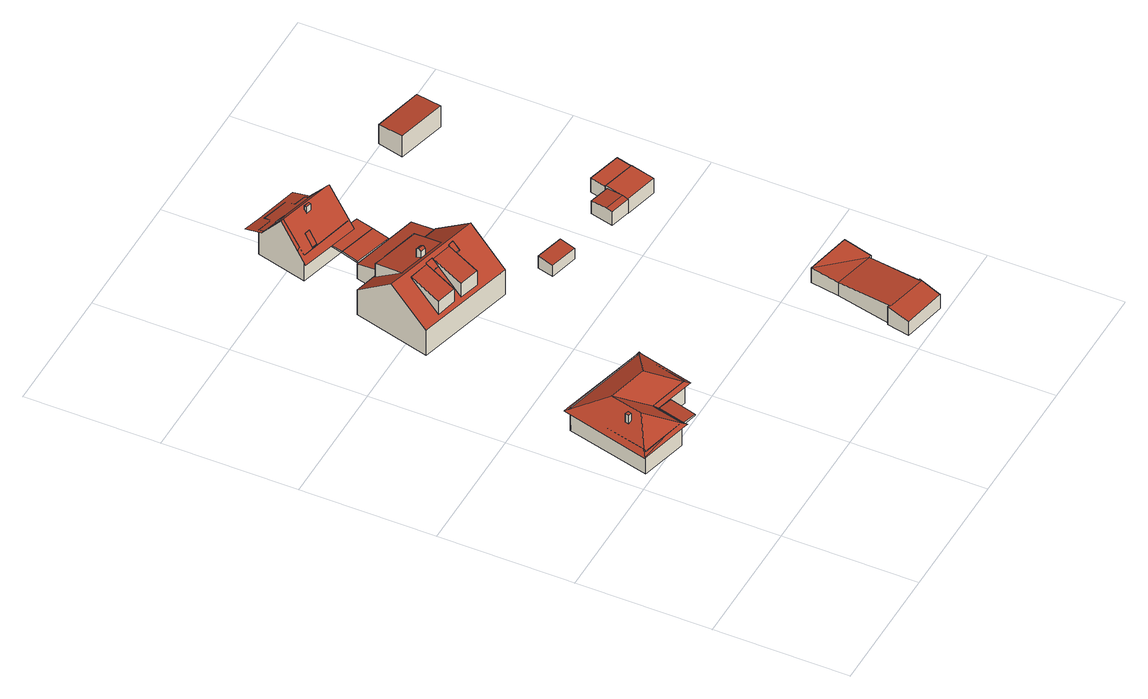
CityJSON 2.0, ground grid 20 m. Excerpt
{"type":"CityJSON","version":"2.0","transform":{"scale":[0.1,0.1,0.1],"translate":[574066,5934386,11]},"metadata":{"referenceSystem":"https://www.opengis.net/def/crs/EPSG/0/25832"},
"CityObjects":{
"building1":{"type":"Building","attributes":{"Grundfläche 2D":"142.648136","Grundhöhe NN":"12.580"},"children":["building1-1","building1-2"],"geometry":[{"type":"Solid","lod":"3","boundaries":[[[[0,1,2,3,4,5]],[[3,2,1,6,7,8,9,10]],[[11,12,13,10,9,8]],[[14,13,12,11,15,16]],[[13,14,16,17,18,19,10]],[[3,10,19,18,5,4]],[[20,21,22,23,24,25]],[[26,12,9,20,25,27]],[[28,29,14,26,27,30]],[[29,28,31,19,32]],[[33,34,4,35,19,31,36]],[[24,23,2,34,33]],[[36,31,28,30,27,25,24,33]],[[1,0,6]],[[6,0,2,23]],[[8,7,6,23,22,21,20,9]],[[8,9,12,11]],[[14,15,11,12,26]],[[15,17,16]],[[15,29,17]],[[14,29,15]],[[18,17,29,32,19]],[[18,19,35,4,5]],[[5,4,34,2,0]]]],"semantics":{"surfaces":[{"type":"RoofSurface"},{"type":"WallSurface"},{"type":"GroundSurface"}],"values":[[0,0,0,0,0,0,1,1,1,1,1,1,2,0,0,0,0,0,0,0,0,0,0,0]]}}]},
"building1-1":{"type":"BuildingInstallation","parents":["building1"],"geometry":[{"type":"MultiSurface","lod":"3","boundaries":[[[37,38,39,40]],[[41,42,40,39]],[[37,40,42,43]],[[43,44,38,37]],[[39,38,44,41]]],"semantics":{"surfaces":[{"type":"RoofSurface"},{"type":"WallSurface"}],"values":[0,1,1,1,1]}}]},
"building1-2":{"type":"BuildingInstallation","parents":["building1"],"geometry":[{"type":"MultiSurface","lod":"3","boundaries":[[[45,46,47,48,49]],[[49,50,51,46,45]],[[46,51,52,47]],[[53,48,47,52]],[[49,48,53,50]],[[50,53,52,51]]],"semantics":{"surfaces":[{"type":"RoofSurface"},{"type":"WallSurface"},{"type":"OuterCeilingSurface"}],"values":[0,1,1,1,1,2]}}]},
"building2":{"type":"Building","attributes":{"Grundfläche 2D":"185.410852","Grundhöhe NN":"12.518"},"children":["building2-1","building2-2","building2-3"],"geometry":[{"type":"MultiSurface","lod":"3","boundaries":[[[54,55,56,57]],[[58,59,60,61]],[[62,63,64,65,66,67,68],[69,70,71,72,73]],[[74,75,76,77,78],[54,57,79,80],[81,82,83,84]],[[85,76,75,74,86,87],[68,67,88,89,90,91,62]],[[56,79,57]],[[80,55,54]],[[56,55,80,79]],[[59,58,82,81]],[[60,59,81,84]],[[61,60,84,83]],[[82,58,61,83]],[[67,66,88]],[[91,63,62]],[[89,88,66,65,64,63,91,90]],[[77,76,85,92,93]],[[78,77,93,94]],[[86,74,78,94,95]],[[92,85,87,86,95]],[[95,94,93,92]]],"semantics":{"surfaces":[{"type":"RoofSurface"},{"type":"WallSurface"},{"type":"GroundSurface"}],"values":[0,0,0,0,0,1,1,1,1,1,1,1,1,1,1,1,1,1,1,2]}}]},
"building2-1":{"type":"BuildingInstallation","parents":["building2"],"geometry":[{"type":"MultiSurface","lod":"3","boundaries":[[[96,97,98,99]],[[100,101,99,98]],[[96,99,101,102]],[[102,103,97,96]],[[98,97,103,100]]],"semantics":{"surfaces":[{"type":"RoofSurface"},{"type":"WallSurface"}],"values":[0,1,1,1,1]}}]},
"building2-2":{"type":"BuildingInstallation","parents":["building2"],"geometry":[{"type":"MultiSurface","lod":"3","boundaries":[[[104,105,106,107]],[[108,104,107,109]],[[71,109,107,106,73,72]],[[108,109,71,70]],[[69,105,104,108,70]],[[106,105,69,73]]],"semantics":{"surfaces":[{"type":"RoofSurface"},{"type":"WallSurface"}],"values":[0,0,1,1,1,1]}}]},
"building2-3":{"type":"BuildingInstallation","parents":["building2"],"geometry":[{"type":"MultiSurface","lod":"3","boundaries":[[[110,111,112,113]],[[114,115,113,112]],[[110,113,115,116]],[[116,117,111,110]],[[112,111,117,114]]],"semantics":{"surfaces":[{"type":"RoofSurface"},{"type":"WallSurface"}],"values":[0,1,1,1,1]}}]},
"building3":{"type":"Building","attributes":{"Grundfläche 2D":"45.133676","Grundhöhe NN":"12.856"},"children":["building3-1"],"geometry":[{"type":"Solid","lod":"3","boundaries":[[[[118,119,120,121]],[[119,118,122,123]],[[120,119,123,124]],[[121,120,124,125]],[[118,121,125,122]],[[123,122,125,124]]]],"semantics":{"surfaces":[{"type":"RoofSurface"},{"type":"WallSurface"},{"type":"GroundSurface"}],"values":[[0,1,1,1,1,2]]}}]},
"building3-1":{"type":"BuildingInstallation","parents":["building3"],"geometry":[{"type":"MultiSurface","lod":"3","boundaries":[[[126,127,128,129]],[[130,131,129,128]],[[131,132,126,129]],[[132,133,127,126]],[[133,130,128,127]],[[133,132,131,130]]],"semantics":{"surfaces":[{"type":"RoofSurface"},{"type":"WallSurface"},{"type":"OuterCeilingSurface"}],"values":[0,1,1,1,1,2]}}]},
"building4":{"type":"Building","attributes":{"Grundfläche 2D":"72.346793","Grundhöhe NN":"12.808"},"children":["building4-1","building4-2","building4-3","building4-4"],"geometry":[{"type":"Solid","lod":"3","boundaries":[[[[134,135,136,137,138,139,140]],[[141,142,135,134,140,139,143,144,145]],[[142,141,145,144,143,146,147]],[[148,149,150,151]],[[152,148,151,153]],[[154,155,152,153,156]],[[157,154,156,158]],[[159,157,158,160]],[[161,144,162,140,159,160,163]],[[164,165,161,163,166,167]],[[168,134,169,141,165,164,167,166,150,149]],[[151,150,166,163,160,158,156,153]],[[139,140,162,144,143]],[[141,142,147,146,143,144,161,165]],[[142,141,169,134,135]],[[154,157,159,140,139,138,137,136,135,134,168,149,148,152,155]]]],"semantics":{"surfaces":[{"type":"RoofSurface"},{"type":"WallSurface"},{"type":"GroundSurface"}],"values":[[0,0,0,1,1,1,1,1,1,1,1,2,0,0,0,0]]}}]},
"building4-1":{"type":"BuildingInstallation","parents":["building4"],"geometry":[{"type":"MultiSurface","lod":"3","boundaries":[[[170,171,172,173]],[[173,172,174,175]],[[175,176,170,173]],[[171,170,176,177]],[[172,171,177,174]]],"semantics":{"surfaces":[{"type":"RoofSurface"},{"type":"WallSurface"}],"values":[0,1,1,1,1]}}]},
"building4-2":{"type":"BuildingInstallation","parents":["building4"],"geometry":[{"type":"MultiSurface","lod":"3","boundaries":[[[178,179,180,181]],[[181,180,182,183]],[[178,181,183,184]],[[179,178,184,185]],[[180,179,185,182]]],"semantics":{"surfaces":[{"type":"RoofSurface"},{"type":"WallSurface"}],"values":[0,1,1,1,1]}}]},
"building4-3":{"type":"BuildingInstallation","parents":["building4"],"geometry":[{"type":"MultiSurface","lod":"3","boundaries":[[[186,187,188,189]],[[189,188,190,191]],[[186,189,191,192]],[[187,186,192,193]],[[188,187,193,190]]],"semantics":{"surfaces":[{"type":"RoofSurface"},{"type":"WallSurface"}],"values":[0,1,1,1,1]}}]},
"building4-4":{"type":"BuildingInstallation","parents":["building4"],"geometry":[{"type":"MultiSurface","lod":"3","boundaries":[[[194,195,164,196,128,127,197]],[[198,130,128,196]],[[130,133,127,128]],[[133,199,197,127]],[[199,200,201,195,194,197]],[[201,167,164,195]],[[167,198,196,164]],[[200,199,133,130,198,167,201]]],"semantics":{"surfaces":[{"type":"RoofSurface"},{"type":"WallSurface"},{"type":"OuterCeilingSurface"}],"values":[0,1,1,1,1,1,1,2]}}]},
"building5":{"type":"Building","attributes":{"Grundfläche 2D":"10.843126","Grundhöhe NN":"12.360"},"geometry":[{"type":"Solid","lod":"3","boundaries":[[[[202,203,204,205]],[[206,207,205,204]],[[207,208,202,205]],[[208,209,203,202]],[[209,206,204,203]],[[209,208,207,206]]]],"semantics":{"surfaces":[{"type":"RoofSurface"},{"type":"WallSurface"},{"type":"GroundSurface"}],"values":[[0,1,1,1,1,2]]}}]},
"building6":{"type":"Building","attributes":{"Grundfläche 2D":"106.328585","Grundhöhe NN":"11.276"},"geometry":[{"type":"Solid","lod":"3","boundaries":[[[[210,211,212]],[[213,210,212,214]],[[215,216,217,218,219,220,221,222,223,224]],[[216,215,224,223,222,212,211,217]],[[212,225,226,214]],[[213,214,226,227]],[[210,213,227,228]],[[211,210,228,229]],[[217,230,231,218]],[[219,218,231,232]],[[220,219,232,233]],[[221,220,233,234]],[[221,234,235,222]],[[217,211,229,230]],[[222,235,225,212]],[[226,225,235,234,233,232,231,230,229,228,227]]]],"semantics":{"surfaces":[{"type":"RoofSurface"},{"type":"WallSurface"},{"type":"GroundSurface"}],"values":[[0,0,0,0,1,1,1,1,1,1,1,1,1,1,1,2]]}}]},
"building7":{"type":"Building","attributes":{"Grundfläche 2D":"11.539554","Grundhöhe NN":"12.189"},"geometry":[{"type":"Solid","lod":"3","boundaries":[[[[236,237,238,239]],[[240,236,239,241]],[[241,239,238,242,243]],[[240,241,243,244]],[[237,236,240,244,245]],[[238,237,245,242]],[[243,242,245,244]]]],"semantics":{"surfaces":[{"type":"RoofSurface"},{"type":"WallSurface"},{"type":"GroundSurface"}],"values":[[0,0,1,1,1,1,2]]}}]},
"building8":{"type":"Building","attributes":{"Grundfläche 2D":"20.101524","Grundhöhe NN":"12.121"},"geometry":[{"type":"Solid","lod":"3","boundaries":[[[[246,247,248,249,250]],[[251,249,248,247,252,253]],[[250,249,251,254]],[[246,250,254,255]],[[247,246,255,252]],[[251,253,252,255,254]]]],"semantics":{"surfaces":[{"type":"RoofSurface"},{"type":"WallSurface"},{"type":"GroundSurface"}],"values":[[0,1,1,1,1,2]]}}]},
"building9":{"type":"Building","attributes":{"Grundfläche 2D":"12.720552","Grundhöhe NN":"12.128"},"geometry":[{"type":"Solid","lod":"3","boundaries":[[[[256,257,258,259]],[[252,255,259,258]],[[255,260,256,259]],[[260,261,257,256]],[[261,252,258,257]],[[261,260,255,252]]]],"semantics":{"surfaces":[{"type":"RoofSurface"},{"type":"WallSurface"},{"type":"GroundSurface"}],"values":[[0,1,1,1,1,2]]}}]},
"building10":{"type":"Building","attributes":{"Grundfläche 2D":"30.837288","Grundhöhe NN":"11.706"},"geometry":[{"type":"Solid","lod":"3","boundaries":[[[[262,263,264,265]],[[266,267,265,264]],[[267,268,262,265]],[[268,269,263,262]],[[269,266,264,263]],[[269,268,267,266]]]],"semantics":{"surfaces":[{"type":"RoofSurface"},{"type":"WallSurface"},{"type":"GroundSurface"}],"values":[[0,1,1,1,1,2]]}}]}
},
"vertices":[
[184,295,53],[185,298,53],[177,293,56],[132,266,77],[158,220,56],[162,212,53],[179,299,53],[48,333,53],[41,335,53],[46,326,57],[71,281,77],[6,201,53],[17,208,58],[59,232,77],[84,187,57],[85,181,53],[89,180,53],[90,185,53],[101,228,53],[98,234,56],[47,329,56],[51,328,56],[57,327,56],[178,297,55],[178,297,16],[47,329,16],[16,204,56],[16,204,16],[86,187,16],[86,187,56],[84,187,16],[98,234,16],[96,228,56],[159,219,16],[159,219,56],[105,233,56],[158,220,16],
[47,241,82],[49,246,82],[44,248,82],[42,242,82],[44,248,67],[42,242,67],[47,241,70],[49,246,70],
[101,228,52],[97,229,52],[86,188,52],[114,181,50],[125,222,50],[125,222,48],[97,229,48],[86,188,48],[114,181,48],
[179,594,101],[167,547,87],[197,539,87],[210,586,101],[166,597,101],[135,604,101],[124,558,86],[154,551,86],[213,599,100],[225,644,87],[169,659,87],[167,659,87],[151,664,87],[138,618,100],[141,618,100],[185,615,97],[183,607,100],[175,609,100],[176,613,99],[177,617,97],[258,579,105],[137,611,105],[108,619,105],[93,561,59],[243,521,59],[197,539,63],[167,547,63],[135,604,100],[166,597,100],[154,551,64],[124,558,63],[123,676,59],[273,637,59],[170,664,59],[151,664,63],[167,659,63],[169,659,63],[225,644,63],[123,676,15],[93,561,15],[243,521,15],[273,637,15],
[216,574,94],[219,585,103],[210,587,103],[208,576,94],[210,587,102],[208,576,93],[216,574,93],[219,585,102],
[184,611,114],[185,615,111],[177,617,111],[176,613,114],[183,607,111],[175,609,111],
[176,585,94],[178,595,103],[167,598,102],[164,588,94],[167,598,101],[164,588,93],[176,585,93],[178,595,102],
[170,664,57],[273,637,57],[284,678,45],[181,705,45],[170,664,19],[273,637,19],[284,678,19],[181,705,19],
[243,690,45],[251,717,45],[193,733,45],[185,706,45],[193,733,43],[185,706,43],[243,690,43],[251,717,43],
[248,809,64],[251,809,64],[258,837,53],[196,853,53],[168,861,53],[160,833,64],[165,832,64],[239,777,105],[242,776,105],[152,801,105],[156,800,105],[199,788,105],[140,759,54],[230,734,54],[231,820,62],[249,815,62],[249,815,18],[231,820,18],[235,836,55],[235,836,18],[195,847,56],[208,843,56],[195,847,18],[191,835,60],[191,835,18],[167,841,60],[167,841,18],[147,765,63],[164,829,68],[147,765,18],[230,743,45],[230,743,65],[230,743,18],[230,743,43],[248,811,64],[247,807,67],
[197,780,107],[198,784,107],[190,786,107],[189,782,107],[190,786,100],[189,782,96],[197,780,96],[198,784,100],
[172,759,65],[176,772,81],[168,774,81],[164,761,65],[168,774,80],[164,761,64],[172,759,64],[176,772,80],
[181,823,70],[179,815,81],[187,813,81],[189,821,70],[187,813,80],[189,821,69],[181,823,69],[179,815,80],
[235,751,45],[233,752,45],[198,752,45],[258,744,45],[198,752,43],[258,744,43],[235,751,43],[233,752,43],
[309,506,35],[303,482,33],[345,471,33],[351,495,35],[345,471,14],[351,495,14],[309,506,14],[303,482,14],
[453,182,28],[446,139,26],[507,125,26],[522,168,27],[511,124,26],[426,54,35],[426,56,35],[427,56,35],[425,57,35],[418,23,27],[483,10,27],[490,43,35],[488,43,35],[488,42,35],[488,40,35],[507,125,3],[511,124,3],[522,168,3],[453,182,3],[446,139,3],[427,56,3],[425,57,3],[418,23,3],[483,10,3],[490,43,3],[488,43,3],
[428,466,38],[426,457,36],[457,449,36],[459,458,38],[435,492,34],[466,484,34],[457,449,12],[466,484,12],[435,492,12],[426,457,12],
[516,474,37],[466,487,37],[466,484,37],[457,449,37],[507,437,37],[457,449,11],[466,487,11],[466,484,11],[507,437,11],[516,474,11],
[522,498,36],[472,511,36],[466,487,36],[516,474,36],[522,498,11],[472,511,11],
[501,743,44],[511,783,40],[437,801,40],[427,762,44],[437,801,7],[427,762,7],[501,743,7],[511,783,7]
]}
